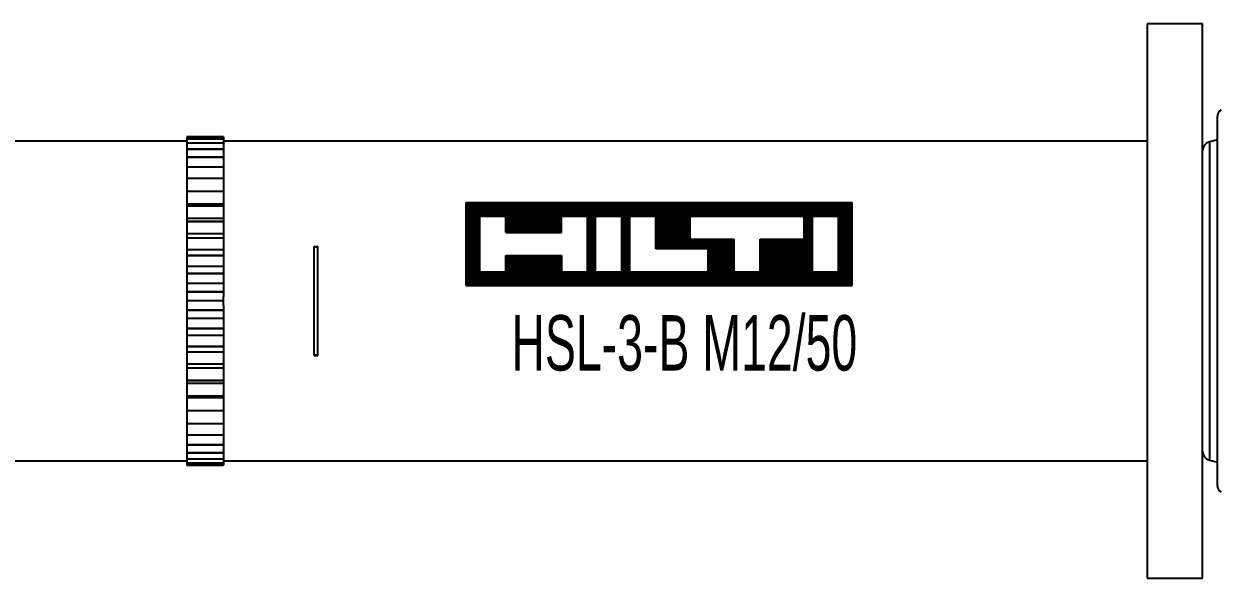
# Model space of a CAD drawing. Header units: millimetres. Extents: x 296 to 4896, y 152 to 3333.
# Drawn here: x 2230.9 to 2295.7, y 1777.4 to 1807.4 of the extents above; entities that cross this region are included whole.
import ezdxf
from ezdxf.enums import TextEntityAlignment as Align

# ---------------------------------------------------------------- set-up
doc = ezdxf.new("R2010")
doc.units = ezdxf.units.MM
doc.linetypes.add('DASHED', pattern=[0.25, 0.15625, -0.09375])
for name, color, linetype in [('1', 1, 'DASHED'), ('10', 1, 'Continuous'), ('3', 4, 'Continuous')]:
    doc.layers.add(name, color=color, linetype=linetype)
doc.styles.get("Standard").update_dxf_attribs({"font": 'arial.ttf'})

# ---------------------------------------------------------------- blocks, each defined once
blk = doc.blocks.new('HSL-3-B M12-50')
at = {"layer": '1', "color": 3, "linetype": 'Continuous'}
for p, q in [((0, 15), (-3, 15)), ((-3, 15), (-3, -15)), ((0, -15), (0, 15)), ((0.8, -10), (0.8, 10)), ((-55, 8.65), (-76, 8.65)), ((-55, 8.887), (-55, 8.885)), ((-55, 8.887), (-53, 8.887)), ((-53, 8.885), (-55, 8.885)), ((-55, 8.885), (-55, 8.776)), ((-55, 8.776), (-55, 8.772)), ((-55, 8.776), (-53, 8.776)), ((-55, 8.772), (-55, 8.556)), ((-53, 8.772), (-55, 8.772)), ((-55, 8.556), (-53, 8.556)), ((-55, 8.556), (-55, 8.549)), ((-55, 8.549), (-55, 8.243)), ((-53, 8.549), (-55, 8.549)), ((-53, 8.887), (-53, 8.885)), ((-53, 8.885), (-53, 8.776)), ((-53, 8.776), (-53, 8.772)), ((-53, 8.772), (-53, 8.556)), ((-3, 8.65), (-53, 8.65)), ((-53, 8.556), (-53, 8.549)), ((-53, 8.549), (-53, 8.243)), ((-55, 8.227), (-53, 8.227)), ((-55, 8.227), (-55, 8.218)), ((-53, 8.218), (-55, 8.218)), ((-55, 8.218), (-55, 7.897)), ((-55, 7.795), (-55, 7.784)), ((-55, 7.795), (-53, 7.795)), ((-55, 7.784), (-55, 7.452)), ((-53, 7.784), (-55, 7.784)), ((-53, 8.227), (-53, 8.218)), ((-53, 8.218), (-53, 7.897)), ((-53, 7.795), (-53, 7.784)), ((-53, 7.784), (-53, 7.452)), ((-55, 7.452), (-55, 7.266)), ((-55, 7.266), (-53, 7.266)), ((-55, 7.266), (-55, 7.251)), ((-55, 7.251), (-55, 6.914)), ((-53, 7.251), (-55, 7.251)), ((-53, 7.452), (-53, 7.266)), ((-53, 7.266), (-53, 7.251)), ((-53, 7.251), (-53, 6.914)), ((-55, 6.914), (-55, 6.644)), ((-55, 6.644), (-55, 6.628)), ((-55, 6.644), (-53, 6.644)), ((-53, 6.628), (-55, 6.628)), ((-55, 6.628), (-55, 6.288)), ((-53, 6.914), (-53, 6.644)), ((-53, 6.644), (-53, 6.628)), ((-53, 6.628), (-53, 6.288)), ((-55, 6.288), (-55, 5.94)), ((-55, 5.94), (-55, 5.921)), ((-55, 5.94), (-53, 5.94)), ((-53, 5.921), (-55, 5.921)), ((-55, 5.921), (-55, 5.584)), ((-53, 6.288), (-53, 5.94)), ((-53, 5.94), (-53, 5.921)), ((-53, 5.921), (-53, 5.584)), ((-55, 5.584), (-55, 5.198)), ((-53, 5.237), (-55, 5.237)), ((-55, 5.198), (-55, 5.16)), ((-53, 5.584), (-53, 5.198)), ((-53, 5.198), (-53, 5.16)), ((-55, 5.16), (-55, 5.14)), ((-55, 5.16), (-53, 5.16)), ((-53, 5.14), (-55, 5.14)), ((-55, 5.14), (-55, 4.809)), ((-55, 4.809), (-55, 4.392)), ((-53, 5.16), (-53, 5.14)), ((-53, 5.14), (-53, 4.809)), ((-53, 4.809), (-53, 4.392)), ((-53, 4.469), (-55, 4.469)), ((-55, 4.392), (-55, 4.316)), ((-55, 4.316), (-55, 4.294)), ((-55, 4.316), (-53, 4.316)), ((-55, 4.294), (-55, 3.974)), ((-53, 4.294), (-55, 4.294)), ((-55, 3.974), (-55, 3.529)), ((-53, 4.392), (-53, 4.316)), ((-53, 4.316), (-53, 4.294)), ((-53, 4.294), (-53, 3.974)), ((-53, 3.974), (-53, 3.529)), ((-53, 3.645), (-55, 3.645)), ((-55, 3.529), (-55, 3.417)), ((-55, 3.417), (-55, 3.394)), ((-55, 3.417), (-53, 3.417)), ((-53, 3.394), (-55, 3.394)), ((-55, 3.394), (-55, 3.088)), ((-53, 3.529), (-53, 3.417)), ((-53, 3.417), (-53, 3.394)), ((-53, 3.394), (-53, 3.088)), ((-55, 3.088), (-55, 2.623)), ((-53, 2.774), (-55, 2.774)), ((-55, 2.623), (-55, 2.476)), ((-53, 3.088), (-53, 2.623)), ((-53, 2.623), (-53, 2.476)), ((-48.1, -2.958), (-48.1, 2.958)), ((-48.1, 2.958), (-47.9, 2.958)), ((-47.9, -2.958), (-47.9, 2.958)), ((-55, 2.476), (-55, 2.452)), ((-55, 2.476), (-53, 2.476)), ((-53, 2.452), (-55, 2.452)), ((-55, 2.452), (-55, 2.164)), ((-55, 2.164), (-55, 1.684)), ((-53, 2.476), (-53, 2.452)), ((-53, 2.452), (-53, 2.164)), ((-53, 2.164), (-53, 1.684)), ((-53, 1.869), (-55, 1.869)), ((-55, 1.684), (-55, 1.503)), ((-55, 1.503), (-55, 1.479)), ((-55, 1.503), (-53, 1.503)), ((-53, 1.479), (-55, 1.479)), ((-55, 1.479), (-55, 1.213)), ((-53, 1.684), (-53, 1.503)), ((-53, 1.503), (-53, 1.479)), ((-53, 1.479), (-53, 1.213)), ((-55, 1.213), (-55, 0.723)), ((-53, 0.941), (-55, 0.941)), ((-55, 0.723), (-55, 0.511)), ((-53, 1.213), (-53, 0.723)), ((-53, 0.723), (-53, 0.511)), ((-55, 0.511), (-55, 0.487)), ((-55, 0.511), (-53, 0.511)), ((-53, 0.487), (-55, 0.487)), ((-55, 0.487), (-55, 0.246)), ((-55, 0.246), (-55, -0.246)), ((-53, 0), (-55, 0)), ((-53, 0.511), (-53, 0.487)), ((-53, 0.487), (-53, 0.246)), ((-53, -0.246), (-53, 0.246)), ((-55, -0.246), (-55, -0.487)), ((-55, -0.487), (-53, -0.487)), ((-55, -0.487), (-55, -0.511)), ((-55, -0.511), (-55, -0.723)), ((-53, -0.511), (-55, -0.511)), ((-53, -0.246), (-53, -0.487)), ((-53, -0.487), (-53, -0.511)), ((-53, -0.511), (-53, -0.723)), ((-55, -0.723), (-55, -1.213)), ((-53, -0.941), (-55, -0.941)), ((-55, -1.213), (-55, -1.479)), ((-53, -0.723), (-53, -1.213)), ((-53, -1.213), (-53, -1.479)), ((-55, -1.479), (-53, -1.479)), ((-55, -1.479), (-55, -1.503)), ((-55, -1.503), (-55, -1.684)), ((-53, -1.503), (-55, -1.503)), ((-55, -1.684), (-55, -2.164)), ((-53, -1.869), (-55, -1.869)), ((-53, -1.479), (-53, -1.503)), ((-53, -1.503), (-53, -1.684)), ((-53, -1.684), (-53, -2.164)), ((-55, -2.164), (-55, -2.452)), ((-55, -2.452), (-55, -2.476)), ((-55, -2.452), (-53, -2.452)), ((-53, -2.476), (-55, -2.476)), ((-55, -2.476), (-55, -2.623)), ((-53, -2.164), (-53, -2.452)), ((-53, -2.452), (-53, -2.476)), ((-53, -2.476), (-53, -2.623)), ((-55, -2.623), (-55, -3.088)), ((-53, -2.774), (-55, -2.774)), ((-55, -3.088), (-55, -3.394)), ((-53, -2.623), (-53, -3.088)), ((-53, -3.088), (-53, -3.394)), ((-48.1, -2.958), (-47.9, -2.958)), ((-55, -3.394), (-55, -3.417)), ((-55, -3.394), (-53, -3.394)), ((-53, -3.417), (-55, -3.417)), ((-55, -3.417), (-55, -3.529)), ((-55, -3.529), (-55, -3.974)), ((-53, -3.645), (-55, -3.645)), ((-53, -3.394), (-53, -3.417)), ((-53, -3.417), (-53, -3.529)), ((-53, -3.529), (-53, -3.974)), ((-55, -3.974), (-55, -4.294)), ((-55, -4.294), (-55, -4.316)), ((-55, -4.294), (-53, -4.294)), ((-53, -4.316), (-55, -4.316)), ((-55, -4.316), (-55, -4.392)), ((-55, -4.392), (-55, -4.809)), ((-53, -4.469), (-55, -4.469)), ((-53, -3.974), (-53, -4.294)), ((-53, -4.294), (-53, -4.316)), ((-53, -4.316), (-53, -4.392)), ((-53, -4.392), (-53, -4.809)), ((-55, -4.809), (-55, -5.14)), ((-55, -5.14), (-53, -5.14)), ((-55, -5.14), (-55, -5.16)), ((-55, -5.16), (-55, -5.198)), ((-53, -5.16), (-55, -5.16)), ((-53, -4.809), (-53, -5.14)), ((-53, -5.14), (-53, -5.16)), ((-53, -5.16), (-53, -5.198)), ((-55, -5.198), (-55, -5.584)), ((-53, -5.237), (-55, -5.237)), ((-55, -5.584), (-55, -5.921)), ((-53, -5.198), (-53, -5.584)), ((-53, -5.584), (-53, -5.921)), ((-55, -5.921), (-53, -5.921)), ((-55, -5.921), (-55, -5.94)), ((-53, -5.94), (-55, -5.94)), ((-55, -5.94), (-55, -6.288)), ((-55, -6.288), (-55, -6.628)), ((-53, -5.921), (-53, -5.94)), ((-53, -5.94), (-53, -6.288)), ((-53, -6.288), (-53, -6.628)), ((-55, -6.628), (-55, -6.644)), ((-55, -6.628), (-53, -6.628)), ((-53, -6.644), (-55, -6.644)), ((-55, -6.644), (-55, -6.914)), ((-55, -6.914), (-55, -7.251)), ((-53, -6.628), (-53, -6.644)), ((-53, -6.644), (-53, -6.914)), ((-53, -6.914), (-53, -7.251)), ((-55, -7.251), (-53, -7.251)), ((-55, -7.251), (-55, -7.266)), ((-53, -7.266), (-55, -7.266)), ((-55, -7.266), (-55, -7.452)), ((-55, -7.452), (-55, -7.784)), ((-53, -7.251), (-53, -7.266)), ((-53, -7.266), (-53, -7.452)), ((-53, -7.452), (-53, -7.784)), ((-55, -7.784), (-55, -7.795)), ((-55, -7.784), (-53, -7.784)), ((-53, -7.795), (-55, -7.795)), ((-55, -7.897), (-55, -8.218)), ((-55, -8.218), (-53, -8.218)), ((-55, -8.218), (-55, -8.227)), ((-53, -8.227), (-55, -8.227)), ((-55, -8.243), (-55, -8.549)), ((-53, -7.784), (-53, -7.795)), ((-53, -7.897), (-53, -8.218)), ((-53, -8.218), (-53, -8.227)), ((-53, -8.243), (-53, -8.549)), ((-76, -8.65), (-55, -8.65)), ((-55, -8.549), (-55, -8.556)), ((-55, -8.549), (-53, -8.549)), ((-55, -8.556), (-55, -8.772)), ((-53, -8.556), (-55, -8.556)), ((-55, -8.772), (-53, -8.772)), ((-55, -8.772), (-55, -8.776)), ((-53, -8.776), (-55, -8.776)), ((-55, -8.776), (-55, -8.885)), ((-55, -8.885), (-55, -8.887)), ((-55, -8.885), (-53, -8.885)), ((-53, -8.887), (-55, -8.887)), ((-53, -8.549), (-53, -8.556)), ((-53, -8.556), (-53, -8.772)), ((-53, -8.65), (-3, -8.65)), ((-53, -8.772), (-53, -8.776)), ((-53, -8.776), (-53, -8.885)), ((-53, -8.885), (-53, -8.887)), ((-3, -15), (0, -15))]:
    blk.add_line(p, q, dxfattribs=at)
at = {"layer": '1', "color": 30, "linetype": 'Continuous'}
for p, q in [((0.8, 8.732), (0.371, 8.617)), ((0.371, -8.617), (0.8, -8.732))]:
    blk.add_line(p, q, dxfattribs=at)
at = {"layer": '1', "color": 1, "linetype": 'Continuous'}
blk.add_line((0.371, 8.617), (0.371, -8.617), dxfattribs=at)
at = {"layer": '1', "color": 3, "linetype": 'Continuous'}
for points in [[(-55, 8.243, 0), (-55, 8.235, 0), (-55, 8.227, 0)], [(-55, 7.897, 0), (-55, 7.847, 0), (-55, 7.795, 0)], [(-53, 8.243, 0), (-53, 8.235, 0), (-53, 8.227, 0)], [(-53, 7.897, 0), (-53, 7.847, 0), (-53, 7.795, 0)], [(-48.1, 2.958, 0), (-48.1, 2.955, 0), (-48.098, 2.952, 0), (-48.096, 2.949, 0), (-48.092, 2.945, 0), (-48.088, 2.942, 0), (-48.083, 2.939, 0), (-48.077, 2.937, 0), (-48.071, 2.934, 0), (-48.063, 2.932, 0), (-48.056, 2.93, 0), (-48.047, 2.928, 0), (-48.038, 2.927, 0), (-48.029, 2.926, 0), (-48.02, 2.925, 0), (-48.01, 2.924, 0), (-48, 2.924, 0), (-47.99, 2.924, 0), (-47.98, 2.925, 0), (-47.971, 2.926, 0), (-47.962, 2.927, 0), (-47.953, 2.928, 0), (-47.944, 2.93, 0), (-47.937, 2.932, 0), (-47.929, 2.934, 0), (-47.923, 2.937, 0), (-47.917, 2.939, 0), (-47.912, 2.942, 0), (-47.908, 2.945, 0), (-47.904, 2.949, 0), (-47.902, 2.952, 0), (-47.9, 2.955, 0), (-47.9, 2.958, 0)], [(-47.9, -2.958, 0), (-47.9, -2.955, 0), (-47.902, -2.952, 0), (-47.904, -2.949, 0), (-47.908, -2.945, 0), (-47.912, -2.942, 0), (-47.917, -2.939, 0), (-47.923, -2.937, 0), (-47.929, -2.934, 0), (-47.937, -2.932, 0), (-47.944, -2.93, 0), (-47.953, -2.928, 0), (-47.962, -2.927, 0), (-47.971, -2.926, 0), (-47.98, -2.925, 0), (-47.99, -2.924, 0), (-48, -2.924, 0), (-48.01, -2.924, 0), (-48.02, -2.925, 0), (-48.029, -2.926, 0), (-48.038, -2.927, 0), (-48.047, -2.928, 0), (-48.056, -2.93, 0), (-48.063, -2.932, 0), (-48.071, -2.934, 0), (-48.077, -2.937, 0), (-48.083, -2.939, 0), (-48.088, -2.942, 0), (-48.092, -2.945, 0), (-48.096, -2.949, 0), (-48.098, -2.952, 0), (-48.1, -2.955, 0), (-48.1, -2.958, 0)], [(-55, -7.795, 0), (-55, -7.847, 0), (-55, -7.897, 0)], [(-55, -8.227, 0), (-55, -8.235, 0), (-55, -8.243, 0)], [(-53, -7.795, 0), (-53, -7.847, 0), (-53, -7.897, 0)], [(-53, -8.227, 0), (-53, -8.235, 0), (-53, -8.243, 0)]]:
    blk.add_polyline3d(points, dxfattribs=at)
for centre, start, end in [((1.2, 10), 120.00094, 180), ((1.2, -10), 180, 239.99906)]:
    blk.add_arc(centre, 0.4, start, end, dxfattribs=at)
at = {"layer": '1', "color": 30, "linetype": 'Continuous'}
for centre, start, end in [((0.5, 8.134), 105, 180), ((0.5, -8.134), 180, 255)]:
    blk.add_arc(centre, 0.5, start, end, dxfattribs=at)
at = {"layer": '10'}
for p, q in [((-39.876, 0.834), (-39.876, 5.334)), ((-39.876, 5.334), (-18.965, 5.334)), ((-39.836, 5.334), (-39.836, 0.834)), ((-39.761, 0.834), (-39.761, 5.334)), ((-39.686, 5.334), (-39.686, 0.834)), ((-39.611, 0.834), (-39.611, 5.334)), ((-39.536, 5.334), (-39.536, 0.834)), ((-39.461, 0.834), (-39.461, 5.334)), ((-39.386, 5.334), (-39.386, 0.834)), ((-39.311, 0.834), (-39.311, 5.334)), ((-39.236, 5.334), (-39.236, 0.834)), ((-39.161, 0.834), (-39.161, 5.334)), ((-39.086, 5.334), (-39.086, 4.584)), ((-39.011, 4.584), (-39.011, 5.334)), ((-38.936, 5.334), (-38.936, 4.584)), ((-38.861, 4.584), (-38.861, 5.334)), ((-38.786, 5.334), (-38.786, 4.584)), ((-38.711, 4.584), (-38.711, 5.334)), ((-38.636, 5.334), (-38.636, 4.584)), ((-38.561, 4.584), (-38.561, 5.334)), ((-38.486, 5.334), (-38.486, 4.584)), ((-38.411, 4.584), (-38.411, 5.334)), ((-38.336, 5.334), (-38.336, 4.584)), ((-38.261, 4.584), (-38.261, 5.334)), ((-38.186, 5.334), (-38.186, 4.584)), ((-38.111, 4.584), (-38.111, 5.334)), ((-38.036, 5.334), (-38.036, 4.584)), ((-37.961, 4.584), (-37.961, 5.334)), ((-37.886, 5.334), (-37.886, 4.584)), ((-37.811, 4.584), (-37.811, 5.334)), ((-37.736, 5.334), (-37.736, 4.584)), ((-37.661, 3.702), (-37.661, 5.334)), ((-37.586, 5.334), (-37.586, 3.702)), ((-37.511, 3.702), (-37.511, 5.334)), ((-37.436, 5.334), (-37.436, 3.702)), ((-37.361, 3.702), (-37.361, 5.334)), ((-37.286, 5.334), (-37.286, 3.702)), ((-37.211, 3.702), (-37.211, 5.334)), ((-37.136, 5.334), (-37.136, 3.702)), ((-37.061, 3.702), (-37.061, 5.334)), ((-36.986, 5.334), (-36.986, 3.702)), ((-36.911, 3.702), (-36.911, 5.334)), ((-36.836, 5.334), (-36.836, 3.702)), ((-36.761, 3.702), (-36.761, 5.334)), ((-36.686, 5.334), (-36.686, 3.702)), ((-36.611, 3.702), (-36.611, 5.334)), ((-36.536, 5.334), (-36.536, 3.702)), ((-36.461, 3.702), (-36.461, 5.334)), ((-36.386, 5.334), (-36.386, 3.702)), ((-36.311, 3.702), (-36.311, 5.334)), ((-36.236, 5.334), (-36.236, 3.702)), ((-36.161, 3.702), (-36.161, 5.334)), ((-36.086, 5.334), (-36.086, 3.702)), ((-36.011, 3.702), (-36.011, 5.334)), ((-35.936, 5.334), (-35.936, 3.702)), ((-35.861, 3.702), (-35.861, 5.334)), ((-35.786, 5.334), (-35.786, 3.702)), ((-35.711, 3.702), (-35.711, 5.334)), ((-35.636, 5.334), (-35.636, 3.702)), ((-35.561, 3.702), (-35.561, 5.334)), ((-35.486, 5.334), (-35.486, 3.702)), ((-35.411, 3.702), (-35.411, 5.334)), ((-35.336, 5.334), (-35.336, 3.702)), ((-35.261, 3.702), (-35.261, 5.334)), ((-35.186, 5.334), (-35.186, 3.702)), ((-35.111, 3.702), (-35.111, 5.334)), ((-35.036, 5.334), (-35.036, 3.702)), ((-34.961, 3.702), (-34.961, 5.334)), ((-34.886, 5.334), (-34.886, 3.702)), ((-34.811, 3.702), (-34.811, 5.334)), ((-34.736, 5.334), (-34.736, 3.702)), ((-34.661, 4.584), (-34.661, 5.334)), ((-34.586, 5.334), (-34.586, 4.584)), ((-34.511, 4.584), (-34.511, 5.334)), ((-34.436, 5.334), (-34.436, 4.584)), ((-34.361, 4.584), (-34.361, 5.334)), ((-34.286, 5.334), (-34.286, 4.584)), ((-34.211, 4.584), (-34.211, 5.334)), ((-34.136, 5.334), (-34.136, 4.584)), ((-34.061, 4.584), (-34.061, 5.334)), ((-33.986, 5.334), (-33.986, 4.584)), ((-33.911, 4.584), (-33.911, 5.334)), ((-33.836, 5.334), (-33.836, 4.584)), ((-33.761, 4.584), (-33.761, 5.334)), ((-33.686, 5.334), (-33.686, 4.584)), ((-33.611, 4.584), (-33.611, 5.334)), ((-33.536, 5.334), (-33.536, 4.584)), ((-33.461, 4.584), (-33.461, 5.334)), ((-33.386, 5.334), (-33.386, 4.584)), ((-33.311, 4.584), (-33.311, 5.334)), ((-33.236, 5.334), (-33.236, 0.834)), ((-33.161, 0.834), (-33.161, 5.334)), ((-33.086, 5.334), (-33.086, 0.834)), ((-33.011, 0.834), (-33.011, 5.334)), ((-32.936, 5.334), (-32.936, 0.834)), ((-32.861, 4.584), (-32.861, 5.334)), ((-32.786, 5.334), (-32.786, 4.584)), ((-32.711, 4.584), (-32.711, 5.334)), ((-32.636, 5.334), (-32.636, 4.584)), ((-32.561, 4.584), (-32.561, 5.334)), ((-32.486, 5.334), (-32.486, 4.584)), ((-32.411, 4.584), (-32.411, 5.334)), ((-32.336, 5.334), (-32.336, 4.584)), ((-32.261, 4.584), (-32.261, 5.334)), ((-32.186, 5.334), (-32.186, 4.584)), ((-32.111, 4.584), (-32.111, 5.334)), ((-32.036, 5.334), (-32.036, 4.584)), ((-31.961, 4.584), (-31.961, 5.334)), ((-31.886, 5.334), (-31.886, 4.584)), ((-31.811, 4.584), (-31.811, 5.334)), ((-31.736, 5.334), (-31.736, 4.584)), ((-31.661, 4.584), (-31.661, 5.334)), ((-31.586, 5.334), (-31.586, 4.584)), ((-31.511, 4.584), (-31.511, 5.334)), ((-31.436, 5.334), (-31.436, 0.834)), ((-31.361, 0.834), (-31.361, 5.334)), ((-31.286, 5.334), (-31.286, 0.834)), ((-31.211, 0.834), (-31.211, 5.334)), ((-31.136, 5.334), (-31.136, 0.834)), ((-31.061, 0.834), (-31.061, 5.334)), ((-30.986, 5.334), (-30.986, 4.584)), ((-30.911, 4.584), (-30.911, 5.334)), ((-30.836, 5.334), (-30.836, 4.584)), ((-30.761, 4.584), (-30.761, 5.334)), ((-30.686, 5.334), (-30.686, 4.584)), ((-30.611, 4.584), (-30.611, 5.334)), ((-30.536, 5.334), (-30.536, 4.584)), ((-30.461, 4.584), (-30.461, 5.334)), ((-30.386, 5.334), (-30.386, 4.584)), ((-30.311, 4.584), (-30.311, 5.334)), ((-30.236, 5.334), (-30.236, 4.584)), ((-30.161, 4.584), (-30.161, 5.334)), ((-30.086, 5.334), (-30.086, 4.584)), ((-30.011, 4.584), (-30.011, 5.334)), ((-29.936, 5.334), (-29.936, 4.584)), ((-29.861, 4.584), (-29.861, 5.334)), ((-29.786, 5.334), (-29.786, 4.584)), ((-29.711, 4.584), (-29.711, 5.334)), ((-29.636, 5.334), (-29.636, 4.584)), ((-29.561, 2.819), (-29.561, 5.334)), ((-29.486, 5.334), (-29.486, 2.819)), ((-29.411, 2.819), (-29.411, 5.334)), ((-29.336, 5.334), (-29.336, 2.819)), ((-29.261, 2.819), (-29.261, 5.334)), ((-29.186, 5.334), (-29.186, 2.819)), ((-29.111, 2.819), (-29.111, 5.334)), ((-29.036, 5.334), (-29.036, 2.819)), ((-28.961, 2.819), (-28.961, 5.334)), ((-28.886, 5.334), (-28.886, 2.819)), ((-28.811, 2.819), (-28.811, 5.334)), ((-28.736, 5.334), (-28.736, 2.819)), ((-28.661, 2.819), (-28.661, 5.334)), ((-28.586, 5.334), (-28.586, 2.819)), ((-28.511, 2.819), (-28.511, 5.334)), ((-28.436, 5.334), (-28.436, 2.819)), ((-28.361, 2.819), (-28.361, 5.334)), ((-28.286, 5.334), (-28.286, 2.819)), ((-28.211, 2.819), (-28.211, 5.334)), ((-28.136, 5.334), (-28.136, 2.819)), ((-28.061, 2.819), (-28.061, 5.334)), ((-27.986, 5.334), (-27.986, 2.819)), ((-27.911, 2.819), (-27.911, 5.334)), ((-27.836, 5.334), (-27.836, 2.819)), ((-27.761, 2.819), (-27.761, 5.334)), ((-27.686, 5.334), (-27.686, 4.584)), ((-27.611, 4.584), (-27.611, 5.334)), ((-27.536, 5.334), (-27.536, 4.584)), ((-27.461, 4.584), (-27.461, 5.334)), ((-27.386, 5.334), (-27.386, 4.584)), ((-27.311, 4.584), (-27.311, 5.334)), ((-27.236, 5.334), (-27.236, 4.584)), ((-27.161, 4.584), (-27.161, 5.334)), ((-27.086, 5.334), (-27.086, 4.584)), ((-27.011, 4.584), (-27.011, 5.334)), ((-26.936, 5.334), (-26.936, 4.584)), ((-26.861, 4.584), (-26.861, 5.334)), ((-26.786, 5.334), (-26.786, 4.584)), ((-26.711, 4.584), (-26.711, 5.334)), ((-26.636, 5.334), (-26.636, 4.584)), ((-26.561, 4.584), (-26.561, 5.334)), ((-26.486, 5.334), (-26.486, 4.584)), ((-26.411, 4.584), (-26.411, 5.334)), ((-26.336, 5.334), (-26.336, 4.584)), ((-26.261, 4.584), (-26.261, 5.334)), ((-26.186, 5.334), (-26.186, 4.584)), ((-26.111, 4.584), (-26.111, 5.334)), ((-26.036, 5.334), (-26.036, 4.584)), ((-25.961, 4.584), (-25.961, 5.334)), ((-25.886, 5.334), (-25.886, 4.584)), ((-25.811, 4.584), (-25.811, 5.334)), ((-25.736, 5.334), (-25.736, 4.584)), ((-25.661, 4.584), (-25.661, 5.334)), ((-25.586, 5.334), (-25.586, 4.584)), ((-25.511, 4.584), (-25.511, 5.334)), ((-25.436, 5.334), (-25.436, 4.584)), ((-25.361, 4.584), (-25.361, 5.334)), ((-25.286, 5.334), (-25.286, 4.584)), ((-25.211, 4.584), (-25.211, 5.334)), ((-25.136, 5.334), (-25.136, 4.584)), ((-25.061, 4.584), (-25.061, 5.334)), ((-24.986, 5.334), (-24.986, 4.584)), ((-24.911, 4.584), (-24.911, 5.334)), ((-24.836, 5.334), (-24.836, 4.584)), ((-24.761, 4.584), (-24.761, 5.334)), ((-24.686, 5.334), (-24.686, 4.584)), ((-24.611, 4.584), (-24.611, 5.334)), ((-24.536, 5.334), (-24.536, 4.584)), ((-24.461, 4.584), (-24.461, 5.334)), ((-24.386, 5.334), (-24.386, 4.584)), ((-24.311, 4.584), (-24.311, 5.334)), ((-24.236, 5.334), (-24.236, 4.584)), ((-24.161, 4.584), (-24.161, 5.334)), ((-24.086, 5.334), (-24.086, 4.584)), ((-24.011, 4.584), (-24.011, 5.334)), ((-23.936, 5.334), (-23.936, 4.584)), ((-23.861, 4.584), (-23.861, 5.334)), ((-23.786, 5.334), (-23.786, 4.584)), ((-23.711, 4.584), (-23.711, 5.334)), ((-23.636, 5.334), (-23.636, 4.584)), ((-23.561, 4.584), (-23.561, 5.334)), ((-23.486, 5.334), (-23.486, 4.584)), ((-23.411, 4.584), (-23.411, 5.334)), ((-23.336, 5.334), (-23.336, 4.584)), ((-23.261, 4.584), (-23.261, 5.334)), ((-23.186, 5.334), (-23.186, 4.584)), ((-23.111, 4.584), (-23.111, 5.334)), ((-23.036, 5.334), (-23.036, 4.584)), ((-22.961, 4.584), (-22.961, 5.334)), ((-22.886, 5.334), (-22.886, 4.584)), ((-22.811, 4.584), (-22.811, 5.334)), ((-22.736, 5.334), (-22.736, 4.584)), ((-22.661, 4.584), (-22.661, 5.334)), ((-22.586, 5.334), (-22.586, 4.584)), ((-22.511, 4.584), (-22.511, 5.334)), ((-22.436, 5.334), (-22.436, 4.584)), ((-22.361, 4.584), (-22.361, 5.334)), ((-22.286, 5.334), (-22.286, 4.584)), ((-22.211, 4.584), (-22.211, 5.334)), ((-22.136, 5.334), (-22.136, 4.584)), ((-22.061, 4.584), (-22.061, 5.334)), ((-21.986, 5.334), (-21.986, 4.584)), ((-21.911, 4.584), (-21.911, 5.334)), ((-21.836, 5.334), (-21.836, 4.584)), ((-21.761, 4.584), (-21.761, 5.334)), ((-21.686, 5.334), (-21.686, 4.584)), ((-21.611, 4.584), (-21.611, 5.334)), ((-21.536, 5.334), (-21.536, 0.834)), ((-21.461, 0.834), (-21.461, 5.334)), ((-21.386, 5.334), (-21.386, 0.834)), ((-21.311, 0.834), (-21.311, 5.334)), ((-21.236, 5.334), (-21.236, 0.834)), ((-21.161, 0.834), (-21.161, 5.334)), ((-21.086, 5.334), (-21.086, 4.584)), ((-21.011, 4.584), (-21.011, 5.334)), ((-20.936, 5.334), (-20.936, 4.584)), ((-20.861, 4.584), (-20.861, 5.334)), ((-20.786, 5.334), (-20.786, 4.584)), ((-20.711, 4.584), (-20.711, 5.334)), ((-20.636, 5.334), (-20.636, 4.584)), ((-20.561, 4.584), (-20.561, 5.334)), ((-20.486, 5.334), (-20.486, 4.584)), ((-20.411, 4.584), (-20.411, 5.334)), ((-20.336, 5.334), (-20.336, 4.584)), ((-20.261, 4.584), (-20.261, 5.334)), ((-20.186, 5.334), (-20.186, 4.584)), ((-20.111, 4.584), (-20.111, 5.334)), ((-20.036, 5.334), (-20.036, 4.584)), ((-19.961, 4.584), (-19.961, 5.334)), ((-19.886, 5.334), (-19.886, 4.584)), ((-19.811, 4.584), (-19.811, 5.334)), ((-19.736, 5.334), (-19.736, 4.584)), ((-19.661, 0.834), (-19.661, 5.334)), ((-19.586, 5.334), (-19.586, 0.834)), ((-19.511, 0.834), (-19.511, 5.334)), ((-19.436, 5.334), (-19.436, 0.834)), ((-19.361, 0.834), (-19.361, 5.334)), ((-19.286, 5.334), (-19.286, 0.834)), ((-19.211, 0.834), (-19.211, 5.334)), ((-19.136, 5.334), (-19.136, 0.834)), ((-19.061, 0.834), (-19.061, 5.334)), ((-18.986, 5.334), (-18.986, 0.834)), ((-18.965, 0.834), (-18.965, 5.334)), ((-39.126, 1.584), (-39.126, 4.584)), ((-39.126, 4.584), (-37.715, 4.584)), ((-37.715, 3.702), (-37.715, 4.584)), ((-34.715, 4.584), (-33.303, 4.584)), ((-34.715, 3.702), (-34.715, 4.584)), ((-33.303, 1.584), (-33.303, 4.584)), ((-32.862, 4.584), (-31.45, 4.584)), ((-32.862, 1.584), (-32.862, 4.584)), ((-31.45, 1.584), (-31.45, 4.584)), ((-31.009, 4.584), (-29.597, 4.584)), ((-31.009, 1.584), (-31.009, 4.584)), ((-29.597, 2.819), (-29.597, 4.584)), ((-27.744, 4.584), (-21.568, 4.584)), ((-27.744, 3.349), (-27.744, 4.584)), ((-21.568, 3.349), (-21.568, 4.584)), ((-21.126, 4.584), (-19.715, 4.584)), ((-21.126, 1.584), (-21.126, 4.584)), ((-19.715, 1.584), (-19.715, 4.584)), ((-37.715, 3.702), (-34.715, 3.702)), ((-27.744, 3.349), (-25.362, 3.349)), ((-27.686, 3.349), (-27.686, 2.819)), ((-27.611, 2.819), (-27.611, 3.349)), ((-27.536, 3.349), (-27.536, 2.819)), ((-27.461, 2.819), (-27.461, 3.349)), ((-27.386, 3.349), (-27.386, 2.819)), ((-27.311, 2.819), (-27.311, 3.349)), ((-27.236, 3.349), (-27.236, 2.819)), ((-27.161, 2.819), (-27.161, 3.349)), ((-27.086, 3.349), (-27.086, 2.819)), ((-27.011, 2.819), (-27.011, 3.349)), ((-26.936, 3.349), (-26.936, 2.819)), ((-26.861, 2.819), (-26.861, 3.349)), ((-26.786, 3.349), (-26.786, 2.819)), ((-26.711, 0.834), (-26.711, 3.349)), ((-26.636, 3.349), (-26.636, 0.834)), ((-26.561, 0.834), (-26.561, 3.349)), ((-26.486, 3.349), (-26.486, 0.834)), ((-26.411, 0.834), (-26.411, 3.349)), ((-26.336, 3.349), (-26.336, 0.834)), ((-26.261, 0.834), (-26.261, 3.349)), ((-26.186, 3.349), (-26.186, 0.834)), ((-26.111, 0.834), (-26.111, 3.349)), ((-26.036, 3.349), (-26.036, 0.834)), ((-25.961, 0.834), (-25.961, 3.349)), ((-25.886, 3.349), (-25.886, 0.834)), ((-25.811, 0.834), (-25.811, 3.349)), ((-25.736, 3.349), (-25.736, 0.834)), ((-25.661, 0.834), (-25.661, 3.349)), ((-25.586, 3.349), (-25.586, 0.834)), ((-25.511, 0.834), (-25.511, 3.349)), ((-25.436, 3.349), (-25.436, 0.834)), ((-25.362, 1.584), (-25.362, 3.349)), ((-23.95, 1.584), (-23.95, 3.349)), ((-23.95, 3.349), (-21.568, 3.349)), ((-23.936, 3.349), (-23.936, 0.834)), ((-23.861, 0.834), (-23.861, 3.349)), ((-23.786, 3.349), (-23.786, 0.834)), ((-23.711, 0.834), (-23.711, 3.349)), ((-23.636, 3.349), (-23.636, 0.834)), ((-23.561, 0.834), (-23.561, 3.349)), ((-23.486, 3.349), (-23.486, 0.834)), ((-23.411, 0.834), (-23.411, 3.349)), ((-23.336, 3.349), (-23.336, 0.834)), ((-23.261, 0.834), (-23.261, 3.349)), ((-23.186, 3.349), (-23.186, 0.834)), ((-23.111, 0.834), (-23.111, 3.349)), ((-23.036, 3.349), (-23.036, 0.834)), ((-22.961, 0.834), (-22.961, 3.349)), ((-22.886, 3.349), (-22.886, 0.834)), ((-22.811, 0.834), (-22.811, 3.349)), ((-22.736, 3.349), (-22.736, 0.834)), ((-22.661, 0.834), (-22.661, 3.349)), ((-22.586, 3.349), (-22.586, 0.834)), ((-22.511, 0.834), (-22.511, 3.349)), ((-22.436, 3.349), (-22.436, 0.834)), ((-22.361, 0.834), (-22.361, 3.349)), ((-22.286, 3.349), (-22.286, 0.834)), ((-22.211, 0.834), (-22.211, 3.349)), ((-22.136, 3.349), (-22.136, 0.834)), ((-22.061, 0.834), (-22.061, 3.349)), ((-21.986, 3.349), (-21.986, 0.834)), ((-21.911, 0.834), (-21.911, 3.349)), ((-21.836, 3.349), (-21.836, 0.834)), ((-21.761, 0.834), (-21.761, 3.349)), ((-21.686, 3.349), (-21.686, 0.834)), ((-21.611, 0.834), (-21.611, 3.349)), ((-26.773, 2.819), (-29.597, 2.819)), ((-26.773, 1.584), (-26.773, 2.819)), ((-37.715, 1.584), (-37.715, 2.466)), ((-37.715, 2.466), (-34.715, 2.466)), ((-37.661, 0.834), (-37.661, 2.466)), ((-37.586, 2.466), (-37.586, 0.834)), ((-37.511, 0.834), (-37.511, 2.466)), ((-37.436, 2.466), (-37.436, 0.834)), ((-37.361, 0.834), (-37.361, 2.466)), ((-37.286, 2.466), (-37.286, 0.834)), ((-37.211, 0.834), (-37.211, 2.466)), ((-37.136, 2.466), (-37.136, 0.834)), ((-37.061, 0.834), (-37.061, 2.466)), ((-36.986, 2.466), (-36.986, 0.834)), ((-36.911, 0.834), (-36.911, 2.466)), ((-36.836, 2.466), (-36.836, 0.834)), ((-36.761, 0.834), (-36.761, 2.466)), ((-36.686, 2.466), (-36.686, 0.834)), ((-36.611, 0.834), (-36.611, 2.466)), ((-36.536, 2.466), (-36.536, 0.834)), ((-36.461, 0.834), (-36.461, 2.466)), ((-36.386, 2.466), (-36.386, 0.834)), ((-36.311, 0.834), (-36.311, 2.466)), ((-36.236, 2.466), (-36.236, 0.834)), ((-36.161, 0.834), (-36.161, 2.466)), ((-36.086, 2.466), (-36.086, 0.834)), ((-36.011, 0.834), (-36.011, 2.466)), ((-35.936, 2.466), (-35.936, 0.834)), ((-35.861, 0.834), (-35.861, 2.466)), ((-35.786, 2.466), (-35.786, 0.834)), ((-35.711, 0.834), (-35.711, 2.466)), ((-35.636, 2.466), (-35.636, 0.834)), ((-35.561, 0.834), (-35.561, 2.466)), ((-35.486, 2.466), (-35.486, 0.834)), ((-35.411, 0.834), (-35.411, 2.466)), ((-35.336, 2.466), (-35.336, 0.834)), ((-35.261, 0.834), (-35.261, 2.466)), ((-35.186, 2.466), (-35.186, 0.834)), ((-35.111, 0.834), (-35.111, 2.466)), ((-35.036, 2.466), (-35.036, 0.834)), ((-34.961, 0.834), (-34.961, 2.466)), ((-34.886, 2.466), (-34.886, 0.834)), ((-34.811, 0.834), (-34.811, 2.466)), ((-34.736, 2.466), (-34.736, 0.834)), ((-34.715, 2.466), (-34.715, 1.584)), ((-39.126, 1.584), (-37.715, 1.584)), ((-39.086, 1.584), (-39.086, 0.834)), ((-39.011, 0.834), (-39.011, 1.584)), ((-38.936, 1.584), (-38.936, 0.834)), ((-38.861, 0.834), (-38.861, 1.584)), ((-38.786, 1.584), (-38.786, 0.834)), ((-38.711, 0.834), (-38.711, 1.584)), ((-38.636, 1.584), (-38.636, 0.834)), ((-38.561, 0.834), (-38.561, 1.584)), ((-38.486, 1.584), (-38.486, 0.834)), ((-38.411, 0.834), (-38.411, 1.584)), ((-38.336, 1.584), (-38.336, 0.834)), ((-38.261, 0.834), (-38.261, 1.584)), ((-38.186, 1.584), (-38.186, 0.834)), ((-38.111, 0.834), (-38.111, 1.584)), ((-38.036, 1.584), (-38.036, 0.834)), ((-37.961, 0.834), (-37.961, 1.584)), ((-37.886, 1.584), (-37.886, 0.834)), ((-37.811, 0.834), (-37.811, 1.584)), ((-37.736, 1.584), (-37.736, 0.834)), ((-34.715, 1.584), (-33.303, 1.584)), ((-34.661, 0.834), (-34.661, 1.584)), ((-34.586, 1.584), (-34.586, 0.834)), ((-34.511, 0.834), (-34.511, 1.584)), ((-34.436, 1.584), (-34.436, 0.834)), ((-34.361, 0.834), (-34.361, 1.584)), ((-34.286, 1.584), (-34.286, 0.834)), ((-34.211, 0.834), (-34.211, 1.584)), ((-34.136, 1.584), (-34.136, 0.834)), ((-34.061, 0.834), (-34.061, 1.584)), ((-33.986, 1.584), (-33.986, 0.834)), ((-33.911, 0.834), (-33.911, 1.584)), ((-33.836, 1.584), (-33.836, 0.834)), ((-33.761, 0.834), (-33.761, 1.584)), ((-33.686, 1.584), (-33.686, 0.834)), ((-33.611, 0.834), (-33.611, 1.584)), ((-33.536, 1.584), (-33.536, 0.834)), ((-33.461, 0.834), (-33.461, 1.584)), ((-33.386, 1.584), (-33.386, 0.834)), ((-33.311, 0.834), (-33.311, 1.584)), ((-32.862, 1.584), (-31.45, 1.584)), ((-32.861, 0.834), (-32.861, 1.584)), ((-32.786, 1.584), (-32.786, 0.834)), ((-32.711, 0.834), (-32.711, 1.584)), ((-32.636, 1.584), (-32.636, 0.834)), ((-32.561, 0.834), (-32.561, 1.584)), ((-32.486, 1.584), (-32.486, 0.834)), ((-32.411, 0.834), (-32.411, 1.584)), ((-32.336, 1.584), (-32.336, 0.834)), ((-32.261, 0.834), (-32.261, 1.584)), ((-32.186, 1.584), (-32.186, 0.834)), ((-32.111, 0.834), (-32.111, 1.584)), ((-32.036, 1.584), (-32.036, 0.834)), ((-31.961, 0.834), (-31.961, 1.584)), ((-31.886, 1.584), (-31.886, 0.834)), ((-31.811, 0.834), (-31.811, 1.584)), ((-31.736, 1.584), (-31.736, 0.834)), ((-31.661, 0.834), (-31.661, 1.584)), ((-31.586, 1.584), (-31.586, 0.834)), ((-31.511, 0.834), (-31.511, 1.584)), ((-31.009, 1.584), (-26.773, 1.584)), ((-30.986, 1.584), (-30.986, 0.834)), ((-30.911, 0.834), (-30.911, 1.584)), ((-30.836, 1.584), (-30.836, 0.834)), ((-30.761, 0.834), (-30.761, 1.584)), ((-30.686, 1.584), (-30.686, 0.834)), ((-30.611, 0.834), (-30.611, 1.584)), ((-30.536, 1.584), (-30.536, 0.834)), ((-30.461, 0.834), (-30.461, 1.584)), ((-30.386, 1.584), (-30.386, 0.834)), ((-30.311, 0.834), (-30.311, 1.584)), ((-30.236, 1.584), (-30.236, 0.834)), ((-30.161, 0.834), (-30.161, 1.584)), ((-30.086, 1.584), (-30.086, 0.834)), ((-30.011, 0.834), (-30.011, 1.584)), ((-29.936, 1.584), (-29.936, 0.834)), ((-29.861, 0.834), (-29.861, 1.584)), ((-29.786, 1.584), (-29.786, 0.834)), ((-29.711, 0.834), (-29.711, 1.584)), ((-29.636, 1.584), (-29.636, 0.834)), ((-29.561, 0.834), (-29.561, 1.584)), ((-29.486, 1.584), (-29.486, 0.834)), ((-29.411, 0.834), (-29.411, 1.584)), ((-29.336, 1.584), (-29.336, 0.834)), ((-29.261, 0.834), (-29.261, 1.584)), ((-29.186, 1.584), (-29.186, 0.834)), ((-29.111, 0.834), (-29.111, 1.584)), ((-29.036, 1.584), (-29.036, 0.834)), ((-28.961, 0.834), (-28.961, 1.584)), ((-28.886, 1.584), (-28.886, 0.834)), ((-28.811, 0.834), (-28.811, 1.584)), ((-28.736, 1.584), (-28.736, 0.834)), ((-28.661, 0.834), (-28.661, 1.584)), ((-28.586, 1.584), (-28.586, 0.834)), ((-28.511, 0.834), (-28.511, 1.584)), ((-28.436, 1.584), (-28.436, 0.834)), ((-28.361, 0.834), (-28.361, 1.584)), ((-28.286, 1.584), (-28.286, 0.834)), ((-28.211, 0.834), (-28.211, 1.584)), ((-28.136, 1.584), (-28.136, 0.834)), ((-28.061, 0.834), (-28.061, 1.584)), ((-27.986, 1.584), (-27.986, 0.834)), ((-27.911, 0.834), (-27.911, 1.584)), ((-27.836, 1.584), (-27.836, 0.834)), ((-27.761, 0.834), (-27.761, 1.584)), ((-27.686, 1.584), (-27.686, 0.834)), ((-27.611, 0.834), (-27.611, 1.584)), ((-27.536, 1.584), (-27.536, 0.834)), ((-27.461, 0.834), (-27.461, 1.584)), ((-27.386, 1.584), (-27.386, 0.834)), ((-27.311, 0.834), (-27.311, 1.584)), ((-27.236, 1.584), (-27.236, 0.834)), ((-27.161, 0.834), (-27.161, 1.584)), ((-27.086, 1.584), (-27.086, 0.834)), ((-27.011, 0.834), (-27.011, 1.584)), ((-26.936, 1.584), (-26.936, 0.834)), ((-26.861, 0.834), (-26.861, 1.584)), ((-26.786, 1.584), (-26.786, 0.834)), ((-25.362, 1.584), (-23.95, 1.584)), ((-25.361, 0.834), (-25.361, 1.584)), ((-25.286, 1.584), (-25.286, 0.834)), ((-25.211, 0.834), (-25.211, 1.584)), ((-25.136, 1.584), (-25.136, 0.834)), ((-25.061, 0.834), (-25.061, 1.584)), ((-24.986, 1.584), (-24.986, 0.834)), ((-24.911, 0.834), (-24.911, 1.584)), ((-24.836, 1.584), (-24.836, 0.834)), ((-24.761, 0.834), (-24.761, 1.584)), ((-24.686, 1.584), (-24.686, 0.834)), ((-24.611, 0.834), (-24.611, 1.584)), ((-24.536, 1.584), (-24.536, 0.834)), ((-24.461, 0.834), (-24.461, 1.584)), ((-24.386, 1.584), (-24.386, 0.834)), ((-24.311, 0.834), (-24.311, 1.584)), ((-24.236, 1.584), (-24.236, 0.834)), ((-24.161, 0.834), (-24.161, 1.584)), ((-24.086, 1.584), (-24.086, 0.834)), ((-24.011, 0.834), (-24.011, 1.584)), ((-21.126, 1.584), (-19.715, 1.584)), ((-21.086, 1.584), (-21.086, 0.834)), ((-21.011, 0.834), (-21.011, 1.584)), ((-20.936, 1.584), (-20.936, 0.834)), ((-20.861, 0.834), (-20.861, 1.584)), ((-20.786, 1.584), (-20.786, 0.834)), ((-20.711, 0.834), (-20.711, 1.584)), ((-20.636, 1.584), (-20.636, 0.834)), ((-20.561, 0.834), (-20.561, 1.584)), ((-20.486, 1.584), (-20.486, 0.834)), ((-20.411, 0.834), (-20.411, 1.584)), ((-20.336, 1.584), (-20.336, 0.834)), ((-20.261, 0.834), (-20.261, 1.584)), ((-20.186, 1.584), (-20.186, 0.834)), ((-20.111, 0.834), (-20.111, 1.584)), ((-20.036, 1.584), (-20.036, 0.834)), ((-19.961, 0.834), (-19.961, 1.584)), ((-19.886, 1.584), (-19.886, 0.834)), ((-19.811, 0.834), (-19.811, 1.584)), ((-19.736, 1.584), (-19.736, 0.834)), ((-39.876, 0.834), (-18.965, 0.834))]:
    blk.add_line(p, q, dxfattribs=at)
at = {"layer": '3', "width": 0.6}
blk.add_text('HSL-3-B M12/50', height=3, dxfattribs=at).set_placement((-28.059, -3.767), align=Align.CENTER)

msp = doc.modelspace()

# ---------------------------------------------------------------- block references
msp.add_blockref('HSL-3-B M12-50', (2294.737, 1792.444))

doc.saveas('drawing.dxf')
